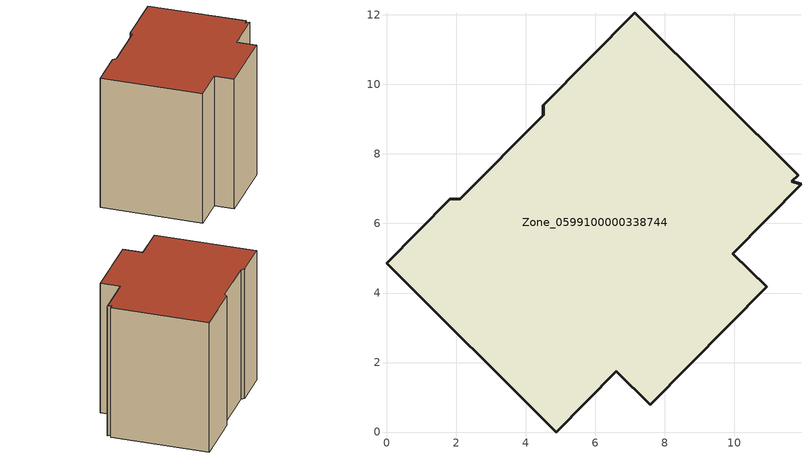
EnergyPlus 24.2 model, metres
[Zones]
Zone_0599100000338744
 floor ground (C_G): 1.83,6.7 2.13,6.71 4.51,9.12 4.51,9.41 7.14,12.05 11.83,7.39 11.66,7.21 11.92,7.12 9.96,5.13 10.93,4.18 7.58,0.79 6.61,1.75 4.88,0 0,4.86 z0
 wall outside (C_F): 1.83,6.7 0,4.86 4.88,0 6.61,1.75 7.58,0.79 10.93,4.18 9.96,5.13 11.92,7.12 11.66,7.21 11.83,7.39 7.14,12.05 4.51,9.41 4.51,9.12 2.13,6.71 1.83,6.7 z0:9.43
 roof outside (C_R): 2.13,6.71 1.83,6.7 0,4.86 4.88,0 6.61,1.75 7.58,0.79 10.93,4.18 9.96,5.13 11.92,7.12 11.66,7.21 11.83,7.39 7.14,12.05 4.51,9.41 4.51,9.12 z9.43
[BUILDING]
Pand.0599100000338744: North Axis=0; Terrain=City; Loads Convergence Tolerance Value=0.04; Temperature Convergence Tolerance Value=0.4; Solar Distribution=FullExterior; Maximum Number of Warmup Days=25; Minimum Number of Warmup Days=1
[Site:Location]
Rotterdam.The.Hague.AP_ZH_NLD Design_Conditions: Latitude=51.96; Longitude=4.45; Time Zone=1; Elevation=-4.5
[SITE:GROUNDTEMPERATURE:BUILDINGSURFACE]
18, 18, 18, 18, 18, 18, 18, 18, 18, 18, 18, 18
[MATERIAL] Thermal Absorptance=0.9; Solar Absorptance=0.7; Visible Absorptance=0.7
Name | Roughness | Thickness | Conductivity | Density | Specific Heat
G.TI.1946 | MediumSmooth | 0.15 | 1 | 540 | 1210
F.TI.1946 | Rough | 0.3 | 0.857143 | 1920 | 840
R.TI.1946 | MediumRough | 0.2 | 0.1 | 1500 | 1000
[CONSTRUCTION]
C_G: G.TI.1946
C_F: F.TI.1946
C_R: R.TI.1946
[ZONE]
Zone_0599100000338744: Type=1; Multiplier=1; Ceiling Height=Autocalculate; Volume=Autocalculate; Floor Area=autocalculate; Part of Total Floor Area=Yes
[ZONEINFILTRATION:DESIGNFLOWRATE]
Infil_Zone_0599100000338744: Zone or ZoneList or Space or SpaceList=Zone_0599100000338744; Schedule=AlwaysOn; Design Flow Rate Calculation Method=Flow/Area; Flow Rate per Floor Area=0.003; Constant Term Coefficient=1; Temperature Term Coefficient=0; Velocity Term Coefficient=0; Velocity Squared Term Coefficient=0
[HVACTEMPLATE:ZONE:IDEALLOADSAIRSYSTEM]
Zone_0599100000338744: Maximum Heating Supply Air Temperature=50; Minimum Cooling Supply Air Temperature=13; Maximum Heating Supply Air Humidity Ratio=0.0156; Minimum Cooling Supply Air Humidity Ratio=0.0077; Heating Limit=NoLimit; Cooling Limit=NoLimit; Dehumidification Control Type=ConstantSensibleHeatRatio; Cooling Sensible Heat Ratio=0.7; Dehumidification Setpoint=60; Humidification Control Type=None; Humidification Setpoint=30; Outdoor Air Method=None; Outdoor Air Flow Rate per Person=0.00944; Outdoor Air Flow Rate per Zone Floor Area=0; Outdoor Air Flow Rate per Zone=0; Demand Controlled Ventilation Type=None; Outdoor Air Economizer Type=NoEconomizer; Heat Recovery Type=None; Sensible Heat Recovery Effectiveness=0.7; Latent Heat Recovery Effectiveness=0.65
[ZONECONTROL:THERMOSTAT]
ThermostatControl_Zone_0599100000338744: Zone or ZoneList=Zone_0599100000338744; Control Type Schedule=DualSetpointControlType; Control 1=Thermostat_Zone_0599100000338744; Temperature Difference Between Cutout And Setpoint=0
[THERMOSTATSETPOINT:DUALSETPOINT]
Thermostat_Zone_0599100000338744: Heating Setpoint Temperature Schedule=HeatingSetpoint_Zone_0599100000338744; Cooling Setpoint Temperature Schedule=CoolingSetpoint_Zone_0599100000338744
[SCHEDULE:COMPACT]
HeatingSetpoint_Zone_0599100000338744: Through: 12/31, For: AllDays, Until: 24:00, 21
CoolingSetpoint_Zone_0599100000338744: Through: 12/31, For: AllDays, Until: 24:00, 24
DualSetpointControlType: Through: 12/31, For: AllDays, Until: 24:00, 4
AlwaysOn: Through: 12/31, For: AllDays, Until: 24:00, 1
